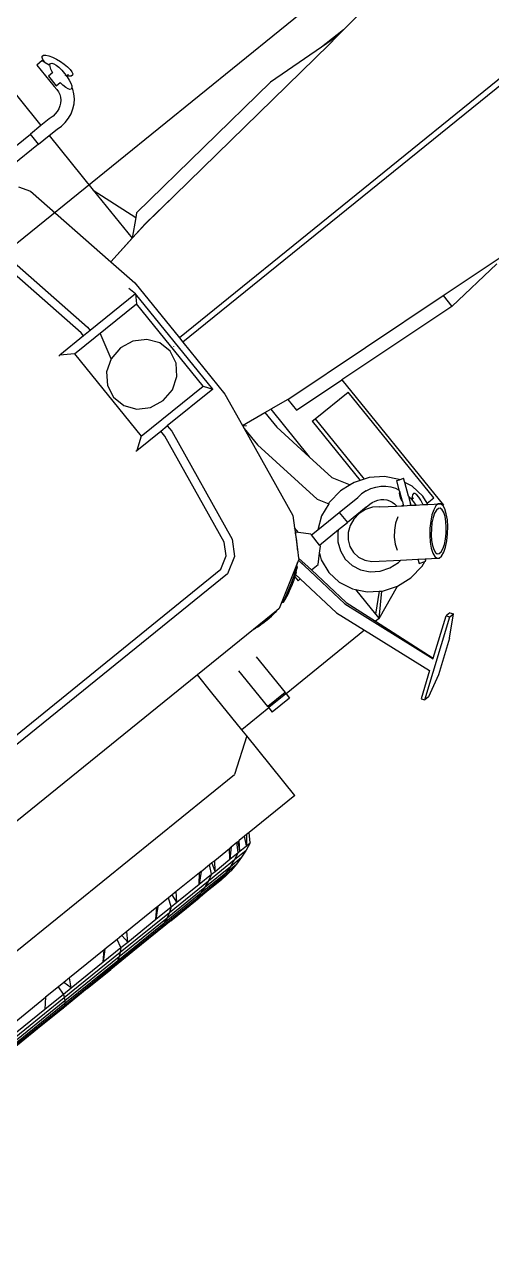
# Model space of a CAD drawing. Header units: inches. Extents: x -625442 to 34963, y -27993 to 66986.
# Drawn here: x -336460.2 to -336421.9, y 27877.4 to 27977.8 of the extents above; entities that cross this region are included whole.
import ezdxf

# ---------------------------------------------------------------- set-up
doc = ezdxf.new("R2010")
doc.units = ezdxf.units.IN
doc.header["$LTSCALE"] = 0.5
doc.header["$MEASUREMENT"] = 0
doc.layers.add('P-FURNITURE', color=201, linetype='Continuous')

# ---------------------------------------------------------------- blocks, each defined once
blk = doc.blocks.new('John Deere pl')
for p, q in [((5.528, 3.6379), (5.5086, 3.6093)), ((5.5191, 3.6093), (5.5433, 3.6379)), ((5.528, 3.6379), (5.553, 3.6483)), ((5.5433, 3.6379), (5.528, 3.6379)), ((5.5433, 3.6379), (5.5281, 3.6093)), ((5.571, 3.6379), (5.5433, 3.6379)), ((5.571, 3.6379), (5.5499, 3.6093)), ((5.553, 3.6483), (5.5788, 3.657)), ((5.6015, 3.6483), (5.553, 3.6483)), ((5.571, 3.6379), (5.5552, 3.6093)), ((5.5778, 3.6379), (5.5598, 3.6093)), ((5.5778, 3.6379), (5.571, 3.6379)), ((5.5778, 3.6379), (5.6015, 3.6483)), ((5.6125, 3.6379), (5.5778, 3.6379)), ((5.5788, 3.657), (5.6054, 3.6637)), ((5.626, 3.657), (5.5788, 3.657)), ((5.5837, 3.6093), (5.6125, 3.6379)), ((5.6125, 3.6379), (5.5917, 3.6093)), ((5.6015, 3.6483), (5.626, 3.657)), ((5.7114, 3.6483), (5.6015, 3.6483)), ((5.6054, 3.6637), (5.6324, 3.6686)), ((5.6512, 3.6637), (5.6054, 3.6637)), ((5.6752, 3.6379), (5.6125, 3.6379)), ((5.626, 3.657), (5.6512, 3.6637)), ((5.733, 3.657), (5.626, 3.657)), ((5.6324, 3.6686), (5.6599, 3.6715)), ((5.6769, 3.6686), (5.6324, 3.6686)), ((5.6512, 3.6637), (5.6769, 3.6686)), ((5.7551, 3.6637), (5.6512, 3.6637)), ((5.6752, 3.6379), (5.6533, 3.6093)), ((5.6599, 3.6715), (5.6875, 3.6725)), ((5.6599, 3.6715), (5.6743, 3.6715)), ((5.6752, 3.6379), (5.6648, 3.6093)), ((5.6743, 3.6715), (5.6945, 3.6722)), ((5.7029, 3.6715), (5.6743, 3.6715)), ((5.6906, 3.6379), (5.6752, 3.6379)), ((5.6906, 3.6379), (5.6754, 3.6093)), ((5.6769, 3.6686), (5.7029, 3.6715)), ((5.7777, 3.6686), (5.6769, 3.6686)), ((5.6875, 3.6725), (5.6945, 3.6722)), ((5.6875, 3.6725), (5.7014, 3.6725)), ((5.6906, 3.6379), (5.7114, 3.6483)), ((5.7423, 3.6379), (5.6906, 3.6379)), ((5.6945, 3.6722), (5.7014, 3.6725)), ((5.6945, 3.6722), (5.7088, 3.6717)), ((5.7014, 3.6725), (5.7155, 3.6719)), ((5.7014, 3.6725), (5.7291, 3.6725)), ((5.7029, 3.6715), (5.7088, 3.6717)), ((5.7151, 3.6715), (5.7029, 3.6715)), ((5.7088, 3.6717), (5.7155, 3.6719)), ((5.7088, 3.6717), (5.7151, 3.6715)), ((5.7109, 3.6093), (5.7423, 3.6379)), ((5.7114, 3.6483), (5.733, 3.657)), ((5.8753, 3.6483), (5.7114, 3.6483)), ((5.7285, 3.6715), (5.7151, 3.6715)), ((5.7155, 3.6719), (5.7291, 3.6725)), ((5.7155, 3.6719), (5.7285, 3.6715)), ((5.7423, 3.6379), (5.7175, 3.6093)), ((5.7451, 3.6715), (5.7285, 3.6715)), ((5.7291, 3.6725), (5.7699, 3.6725)), ((5.7291, 3.6725), (5.7501, 3.6717)), ((5.733, 3.657), (5.7551, 3.6637)), ((5.8924, 3.657), (5.733, 3.657)), ((5.8358, 3.6379), (5.7423, 3.6379)), ((5.7451, 3.6715), (5.7501, 3.6717)), ((5.7553, 3.6715), (5.7451, 3.6715)), ((5.7501, 3.6717), (5.7699, 3.6725)), ((5.7501, 3.6717), (5.7553, 3.6715)), ((5.7551, 3.6637), (5.7777, 3.6686)), ((5.9099, 3.6637), (5.7551, 3.6637)), ((5.7947, 3.6715), (5.7553, 3.6715)), ((5.7699, 3.6725), (5.7947, 3.6715)), ((5.8235, 3.6725), (5.7699, 3.6725)), ((5.7777, 3.6686), (5.8005, 3.6715)), ((5.9278, 3.6686), (5.7777, 3.6686)), ((5.8005, 3.6715), (5.7947, 3.6715)), ((5.8005, 3.6715), (5.8235, 3.6725)), ((5.8005, 3.6715), (5.8465, 3.6715)), ((5.8358, 3.6379), (5.8147, 3.6093)), ((5.8235, 3.6725), (5.8465, 3.6715)), ((5.8884, 3.6725), (5.8235, 3.6725)), ((5.8358, 3.6379), (5.8315, 3.6093)), ((5.8588, 3.6379), (5.8358, 3.6379)), ((5.8676, 3.6715), (5.8465, 3.6715)), ((5.8588, 3.6379), (5.8473, 3.6093)), ((5.8588, 3.6379), (5.8753, 3.6483)), ((5.924, 3.6379), (5.8588, 3.6379)), ((5.8676, 3.6715), (5.8884, 3.6725)), ((5.9092, 3.6715), (5.8676, 3.6715)), ((5.8753, 3.6483), (5.8924, 3.657)), ((6.082, 3.6483), (5.8753, 3.6483)), ((5.8884, 3.6725), (5.9092, 3.6715)), ((5.8884, 3.6725), (5.9642, 3.6725)), ((5.8921, 3.6093), (5.924, 3.6379)), ((5.8924, 3.657), (5.9099, 3.6637)), ((6.0934, 3.657), (5.8924, 3.657)), ((5.924, 3.6379), (5.8967, 3.6093)), ((5.9459, 3.6715), (5.9092, 3.6715)), ((5.9099, 3.6637), (5.9278, 3.6686)), ((6.1052, 3.6637), (5.9099, 3.6637)), ((6.0419, 3.6379), (5.924, 3.6379)), ((5.9278, 3.6686), (5.9459, 3.6715)), ((6.1172, 3.6686), (5.9278, 3.6686)), ((5.9459, 3.6715), (5.9642, 3.6725)), ((5.9824, 3.6715), (5.9459, 3.6715)), ((5.9642, 3.6725), (5.9824, 3.6715)), ((5.9642, 3.6725), (6.0487, 3.6725)), ((6.0334, 3.6715), (5.9824, 3.6715)), ((6.0419, 3.6379), (6.0229, 3.6093)), ((6.0334, 3.6715), (6.0487, 3.6725)), ((6.0641, 3.6715), (6.0334, 3.6715)), ((6.0709, 3.6379), (6.0419, 3.6379)), ((6.0419, 3.6379), (6.044, 3.6093)), ((6.0487, 3.6725), (6.0641, 3.6715)), ((6.0487, 3.6725), (6.1415, 3.6725)), ((6.0709, 3.6379), (6.0639, 3.6093)), ((6.1293, 3.6715), (6.0641, 3.6715)), ((6.0709, 3.6379), (6.082, 3.6483)), ((6.1451, 3.6379), (6.0709, 3.6379)), ((6.082, 3.6483), (6.0934, 3.657)), ((6.3173, 3.6483), (6.082, 3.6483)), ((6.0934, 3.657), (6.1052, 3.6637)), ((6.3223, 3.657), (6.0934, 3.657)), ((6.1052, 3.6637), (6.1172, 3.6686)), ((6.3275, 3.6637), (6.1052, 3.6637)), ((6.1149, 3.6093), (6.1451, 3.6379)), ((6.1172, 3.6686), (6.1293, 3.6715)), ((6.3328, 3.6686), (6.1172, 3.6686)), ((6.1451, 3.6379), (6.1173, 3.6093)), ((6.1293, 3.6715), (6.1415, 3.6725)), ((6.1538, 3.6715), (6.1293, 3.6715)), ((6.1415, 3.6725), (6.1538, 3.6715)), ((6.24, 3.6725), (6.1415, 3.6725)), ((6.2794, 3.6379), (6.1451, 3.6379)), ((6.2311, 3.6715), (6.1538, 3.6715)), ((6.2311, 3.6715), (6.24, 3.6725)), ((6.2489, 3.6715), (6.2311, 3.6715)), ((6.24, 3.6725), (6.2489, 3.6715)), ((6.24, 3.6725), (6.3435, 3.6725)), ((6.3382, 3.6715), (6.2489, 3.6715)), ((6.2794, 3.6379), (6.2638, 3.6093)), ((6.3124, 3.6379), (6.2794, 3.6379)), ((6.2794, 3.6379), (6.2877, 3.6093)), ((6.3124, 3.6379), (6.3104, 3.6093)), ((6.3124, 3.6379), (6.3173, 3.6483)), ((6.3906, 3.6379), (6.3124, 3.6379)), ((6.3173, 3.6483), (6.3223, 3.657)), ((6.5652, 3.6483), (6.3173, 3.6483)), ((6.3223, 3.657), (6.3275, 3.6637)), ((6.5635, 3.657), (6.3223, 3.657)), ((6.3275, 3.6637), (6.3328, 3.6686)), ((6.5618, 3.6637), (6.3275, 3.6637)), ((6.3328, 3.6686), (6.3382, 3.6715)), ((6.56, 3.6686), (6.3328, 3.6686)), ((6.3382, 3.6715), (6.3435, 3.6725)), ((6.3382, 3.6715), (6.3489, 3.6715)), ((6.3435, 3.6725), (6.3489, 3.6715)), ((6.3435, 3.6725), (6.4492, 3.6725)), ((6.4474, 3.6715), (6.3489, 3.6715)), ((6.3641, 3.6093), (6.3906, 3.6379)), ((6.5669, 3.6379), (6.3906, 3.6379)), ((6.4474, 3.6715), (6.4492, 3.6725)), ((6.4511, 3.6715), (6.4474, 3.6715)), ((6.4492, 3.6725), (6.4511, 3.6715)), ((6.4492, 3.6725), (6.5564, 3.6725)), ((6.4511, 3.6715), (6.5546, 3.6715)), ((4.7898, 3.6335), (4.556, 3.4743)), ((4.6003, 3.5283), (4.7041, 3.599)), ((4.7041, 3.599), (4.7739, 3.6337)), ((4.7172, 3.5691), (4.7975, 3.6239)), ((4.7739, 3.6337), (4.7898, 3.6335)), ((4.7975, 3.6239), (4.7898, 3.6335)), ((5.3161, 3.6093), (5.3161, 3.359)), ((5.3161, 3.6093), (5.5086, 3.6093)), ((5.5086, 3.6093), (5.5191, 3.6093)), ((5.5191, 3.6093), (5.5281, 3.6093)), ((5.5281, 3.6093), (5.5499, 3.6093)), ((5.5552, 3.6093), (5.5499, 3.6093)), ((5.5598, 3.6093), (5.5552, 3.6093)), ((5.5837, 3.6093), (5.5598, 3.6093)), ((5.5917, 3.6093), (5.5837, 3.6093)), ((5.6533, 3.6093), (5.5917, 3.6093)), ((5.6648, 3.6093), (5.6533, 3.6093)), ((5.6754, 3.6093), (5.6648, 3.6093)), ((5.7109, 3.6093), (5.6754, 3.6093)), ((5.7109, 3.6093), (5.7175, 3.6093)), ((5.7175, 3.6093), (5.8147, 3.6093)), ((5.8147, 3.6093), (5.8315, 3.6093)), ((5.8315, 3.6093), (5.8473, 3.6093)), ((5.8473, 3.6093), (5.8921, 3.6093)), ((5.8921, 3.6093), (5.8967, 3.6093)), ((5.8967, 3.6093), (6.0229, 3.6093)), ((6.0229, 3.6093), (6.044, 3.6093)), ((6.044, 3.6093), (6.0639, 3.6093)), ((6.0639, 3.6093), (6.1149, 3.6093)), ((6.1149, 3.6093), (6.1173, 3.6093)), ((6.1173, 3.6093), (6.2638, 3.6093)), ((6.2638, 3.6093), (6.2877, 3.6093)), ((6.2877, 3.6093), (6.3104, 3.6093)), ((6.3104, 3.6093), (6.3641, 3.6093)), ((6.5676, 3.6093), (6.3641, 3.6093)), ((4.7998, 3.3333), (4.7172, 3.5691)), ((4.6003, 3.5283), (4.5401, 3.4745)), ((4.683, 3.5459), (4.5637, 3.4647)), ((4.6842, 3.5467), (4.683, 3.5459)), ((4.7538, 3.3333), (4.683, 3.5459)), ((4.7954, 3.2257), (4.6842, 3.5467)), ((4.556, 3.4743), (4.5401, 3.4745)), ((4.5478, 3.4649), (4.5401, 3.4745)), ((4.5478, 3.4649), (4.5622, 3.4647)), ((4.5637, 3.4647), (4.556, 3.4743)), ((4.5622, 3.4647), (4.5637, 3.4647)), ((5.3161, 3.359), (5.4264, 3.4321)), ((6.8568, 3.4321), (5.4264, 3.4321)), ((5.3161, 3.359), (5.3161, 3.3333)), ((4.7391, 3.3333), (4.6261, 3.2891)), ((4.7391, 3.3333), (4.6754, 3.2696)), ((4.7391, 3.3146), (4.7391, 3.3333)), ((4.7391, 3.3333), (4.7538, 3.3333)), ((4.7899, 3.2248), (4.7538, 3.3333)), ((4.7998, 3.3333), (5.1299, 3.3333)), ((4.8356, 3.2311), (4.7998, 3.3333)), ((5.1299, 3.3515), (5.2024, 3.3515)), ((5.1299, 3.3333), (5.1299, 3.3515)), ((5.1299, 3.3328), (5.1299, 3.3333)), ((5.1299, 3.3328), (5.1299, 3.3281)), ((5.1299, 3.3328), (5.2024, 3.3328)), ((5.1299, 3.1782), (5.1299, 3.3281)), ((5.1299, 3.3281), (5.2024, 3.3281)), ((5.2024, 3.3333), (5.2024, 3.3515)), ((5.2024, 3.3333), (5.3161, 3.3333)), ((5.2024, 3.3328), (5.2024, 3.3333)), ((5.2024, 3.3281), (5.2024, 3.3328)), ((5.2024, 3.3281), (5.2024, 3.1782)), ((5.3161, 3.3333), (5.3161, 3.1782)), ((4.4234, 3.2887), (4.407, 3.2753)), ((4.4208, 3.2797), (4.4071, 3.2685)), ((4.4336, 3.2877), (4.4208, 3.2797)), ((4.4387, 3.2983), (4.4234, 3.2887)), ((4.4446, 3.292), (4.4336, 3.2877)), ((4.4519, 3.3035), (4.4387, 3.2983)), ((4.453, 3.2923), (4.4446, 3.292)), ((4.462, 3.3039), (4.4519, 3.3035)), ((4.4583, 3.2887), (4.453, 3.2923)), ((4.4601, 3.2813), (4.4583, 3.2887)), ((4.4584, 3.2707), (4.4601, 3.2813)), ((4.4684, 3.2995), (4.462, 3.3039)), ((4.4624, 3.2625), (4.4685, 3.278)), ((4.4706, 3.2906), (4.4684, 3.2995)), ((4.4964, 3.279), (4.4684, 3.2995)), ((4.4685, 3.278), (4.4706, 3.2906)), ((4.5007, 3.2807), (4.4964, 3.279)), ((4.4991, 3.2771), (4.4964, 3.279)), ((4.5007, 3.2807), (4.4991, 3.2771)), ((4.5023, 3.2842), (4.5007, 3.2807)), ((4.5061, 3.2828), (4.5023, 3.2842)), ((4.5225, 3.2891), (4.5061, 3.2828)), ((4.5245, 3.2758), (4.5061, 3.2828)), ((4.5742, 3.2955), (4.5225, 3.2891)), ((4.626, 3.2891), (4.5742, 3.2955)), ((4.6261, 3.2891), (4.626, 3.2891)), ((4.674, 3.2706), (4.6261, 3.2891)), ((4.6823, 3.2646), (4.7391, 3.3146)), ((4.7391, 3.2118), (4.7391, 3.3146)), ((4.3756, 3.2414), (4.3627, 3.2232)), ((4.381, 3.2402), (4.3702, 3.225)), ((4.3907, 3.2592), (4.3756, 3.2414)), ((4.3936, 3.2551), (4.381, 3.2402)), ((4.407, 3.2753), (4.3907, 3.2592)), ((4.4071, 3.2685), (4.3936, 3.2551)), ((4.4343, 3.228), (4.4451, 3.2432)), ((4.4397, 3.2268), (4.4526, 3.245)), ((4.4451, 3.2432), (4.4533, 3.2578)), ((4.4526, 3.245), (4.4624, 3.2625)), ((4.4533, 3.2578), (4.4584, 3.2707)), ((4.5187, 3.2628), (4.4991, 3.2771)), ((4.5187, 3.2628), (4.5245, 3.2758)), ((4.5635, 3.2302), (4.5187, 3.2628)), ((4.6754, 3.2696), (4.674, 3.2706)), ((4.6823, 3.2646), (4.6754, 3.2696)), ((4.7149, 3.2413), (4.6823, 3.2646)), ((4.7391, 3.2118), (4.7149, 3.2413)), ((4.3529, 3.2057), (4.3468, 3.1902)), ((4.3627, 3.2232), (4.3529, 3.2057)), ((4.362, 3.2104), (4.3569, 3.1974)), ((4.3702, 3.225), (4.362, 3.2104)), ((4.3945, 3.1885), (4.4082, 3.1996)), ((4.4082, 3.1996), (4.4218, 3.2131)), ((4.4083, 3.1929), (4.4246, 3.209)), ((4.4218, 3.2131), (4.4343, 3.228)), ((4.4246, 3.209), (4.4397, 3.2268)), ((4.5742, 3.2316), (4.5635, 3.2302)), ((4.6408, 3.174), (4.5635, 3.2302)), ((4.6077, 3.2274), (4.5742, 3.2316)), ((4.6389, 3.2154), (4.6077, 3.2274)), ((4.6654, 3.1964), (4.6389, 3.2154)), ((4.746, 3.2034), (4.7391, 3.2118)), ((4.7655, 3.1596), (4.746, 3.2034)), ((4.8111, 3.0711), (4.7899, 3.2248)), ((4.8238, 3.0198), (4.7954, 3.2257)), ((4.8576, 3.0711), (4.8356, 3.2311)), ((4.3449, 3.1789), (4.3431, 3.1782)), ((4.3431, 2.6517), (4.3431, 3.1782)), ((4.3448, 3.1782), (4.3431, 3.1782)), ((4.3448, 3.1782), (4.3447, 3.1776)), ((4.3447, 3.1776), (4.3469, 3.1687)), ((4.3449, 3.1789), (4.3448, 3.1782)), ((4.3468, 3.1902), (4.3449, 3.1789)), ((4.3469, 3.1687), (4.3533, 3.1643)), ((4.3808, 3.1441), (4.3469, 3.1687)), ((4.3533, 3.1643), (4.3634, 3.1647)), ((4.3569, 3.1974), (4.3552, 3.1869)), ((4.3552, 3.1869), (4.357, 3.1795)), ((4.357, 3.1795), (4.3623, 3.1759)), ((4.3623, 3.1759), (4.3708, 3.1762)), ((4.3634, 3.1647), (4.3766, 3.1699)), ((4.3708, 3.1762), (4.3817, 3.1805)), ((4.3766, 3.1699), (4.3919, 3.1795)), ((4.3817, 3.1805), (4.3945, 3.1885)), ((4.3919, 3.1795), (4.4083, 3.1929)), ((4.5185, 3.1407), (4.5335, 3.1585)), ((4.5335, 3.1585), (4.5452, 3.1776)), ((4.5452, 3.1776), (4.5527, 3.1968)), ((4.6556, 3.156), (4.6408, 3.174)), ((4.6857, 3.1718), (4.6654, 3.1964)), ((4.6983, 3.1433), (4.6857, 3.1718)), ((4.7721, 3.1129), (4.7655, 3.1596)), ((5.3161, 3.1782), (5.3161, 3.1029)), ((4.3519, 3.1396), (4.3519, 2.6956)), ((4.3802, 3.1396), (4.3519, 3.1396)), ((4.3802, 3.1396), (4.3764, 3.1129)), ((4.3808, 3.1441), (4.3802, 3.1396)), ((4.3932, 3.135), (4.3808, 3.1441)), ((4.3898, 3.119), (4.3885, 3.1068)), ((4.3926, 3.1329), (4.3898, 3.119)), ((4.3932, 3.135), (4.3926, 3.1329)), ((4.4115, 3.1218), (4.3932, 3.135)), ((4.4115, 3.1218), (4.411, 3.1086)), ((4.4256, 3.1115), (4.4115, 3.1218)), ((4.4826, 3.1135), (4.5012, 3.1253)), ((4.5012, 3.1253), (4.5185, 3.1407)), ((4.6648, 3.1352), (4.6556, 3.156)), ((4.668, 3.1129), (4.6648, 3.1352)), ((4.7026, 3.1129), (4.6983, 3.1433)), ((4.3764, 3.1129), (4.383, 3.0661)), ((4.3885, 3.1068), (4.389, 3.097)), ((4.389, 3.097), (4.3911, 3.0903)), ((4.3911, 3.0903), (4.3947, 3.0873)), ((4.4129, 3.0828), (4.3942, 3.0408)), ((4.3947, 3.0873), (4.3995, 3.088)), ((4.3995, 3.088), (4.4053, 3.0924)), ((4.4042, 3.1002), (4.4118, 3.0923)), ((4.4053, 3.0924), (4.4113, 3.0998)), ((4.411, 3.1086), (4.4113, 3.0998)), ((4.4113, 3.0998), (4.4115, 3.1001)), ((4.4113, 3.0998), (4.4115, 3.0947)), ((4.4115, 3.0947), (4.4129, 3.0828)), ((4.4129, 3.0828), (4.4256, 3.1115)), ((4.4244, 3.1087), (4.4235, 3.1069)), ((4.4248, 3.1096), (4.4243, 3.1085)), ((4.4452, 3.0972), (4.4256, 3.1115)), ((4.4396, 3.0847), (4.4263, 3.0548)), ((4.4369, 3.0705), (4.4393, 3.0817)), ((4.4393, 3.0817), (4.4396, 3.0847)), ((4.4396, 3.0847), (4.4439, 3.0944)), ((4.4439, 3.0944), (4.4452, 3.0972)), ((4.4491, 3.0944), (4.4439, 3.0944)), ((4.4491, 3.0944), (4.4452, 3.0972)), ((4.4632, 3.0841), (4.4491, 3.0944)), ((4.4631, 3.0832), (4.4632, 3.0841)), ((4.464, 3.0739), (4.4631, 3.0832)), ((4.5077, 3.0517), (4.4632, 3.0841)), ((4.6556, 3.0697), (4.6648, 3.0906)), ((4.6648, 3.0906), (4.668, 3.1129)), ((4.6857, 3.0539), (4.6983, 3.0824)), ((4.6983, 3.0824), (4.7026, 3.1129)), ((4.7655, 3.0661), (4.7721, 3.1129)), ((4.8395, 3.0286), (4.9519, 3.0914)), ((4.9097, 3.0793), (4.8996, 3.074)), ((4.9175, 3.0833), (4.9097, 3.0793)), ((4.9307, 3.0858), (4.9104, 3.0754)), ((4.9281, 3.088), (4.9175, 3.0833)), ((4.9369, 3.0916), (4.9281, 3.088)), ((4.9456, 3.0926), (4.9307, 3.0858)), ((4.9433, 3.0934), (4.9369, 3.0916)), ((4.9433, 3.0934), (4.95, 3.0952)), ((4.953, 3.0947), (4.9456, 3.0926)), ((4.95, 3.0952), (4.953, 3.0947)), ((4.9519, 3.0914), (4.9724, 3.1029)), ((4.9519, 3.0914), (4.9521, 3.0919)), ((4.953, 3.0947), (4.9521, 3.0919)), ((4.9724, 3.1029), (4.9834, 3.1029)), ((4.9834, 3.1029), (4.9906, 3.1042)), ((4.9834, 3.1029), (5.0802, 3.1029)), ((5.0004, 3.1042), (4.9893, 3.1029)), ((4.9957, 3.1052), (4.9906, 3.1042)), ((4.9957, 3.1052), (5.0076, 3.1062)), ((5.0156, 3.1067), (5.0076, 3.1062)), ((5.0268, 3.1068), (5.0156, 3.1067)), ((5.0268, 3.1068), (5.0271, 3.1068)), ((5.0314, 3.1068), (5.0271, 3.1068)), ((5.0379, 3.1067), (5.0314, 3.1068)), ((5.0442, 3.1065), (5.0379, 3.1067)), ((5.0515, 3.1061), (5.0442, 3.1065)), ((5.0613, 3.1054), (5.0515, 3.1061)), ((5.0716, 3.104), (5.0613, 3.1054)), ((5.0717, 3.104), (5.0716, 3.104)), ((5.0802, 3.1029), (5.0717, 3.104)), ((5.0802, 3.1029), (5.0802, 3.1029)), ((5.0802, 3.1029), (5.3161, 3.1029)), ((5.3161, 3.1029), (6.2075, 3.1029)), ((4.383, 3.0661), (4.3942, 3.0408)), ((4.3942, 3.0408), (4.3885, 3.028)), ((4.4238, 3.0491), (4.4108, 3.0197)), ((4.4263, 3.0548), (4.4238, 3.0491)), ((4.4294, 3.0369), (4.4238, 3.0491)), ((4.4263, 3.0548), (4.4301, 3.0565)), ((4.4301, 3.0565), (4.4337, 3.0619)), ((4.4337, 3.0619), (4.4369, 3.0705)), ((4.4665, 3.0649), (4.464, 3.0739)), ((4.4704, 3.0564), (4.4665, 3.0649)), ((4.4757, 3.0485), (4.4704, 3.0564)), ((4.4823, 3.0414), (4.4757, 3.0485)), ((4.4899, 3.0354), (4.4823, 3.0414)), ((4.5077, 3.0517), (4.5271, 3.0378)), ((4.6214, 3.0378), (4.6408, 3.0517)), ((4.6408, 3.0517), (4.6556, 3.0697)), ((4.6654, 3.0293), (4.6857, 3.0539)), ((4.7563, 3.0454), (4.7391, 3.0289)), ((4.7831, 3.0711), (4.7563, 3.0454)), ((4.7563, 3.0454), (4.7655, 3.0661)), ((4.8111, 3.0711), (4.7831, 3.0711)), ((4.8189, 3.0146), (4.8111, 3.0711)), ((4.8686, 3.0549), (4.8313, 3.024)), ((4.85, 3.0392), (4.8402, 3.0317)), ((4.8411, 3.0343), (4.8456, 3.0389)), ((4.8541, 3.0454), (4.8456, 3.0389)), ((4.8668, 3.0501), (4.85, 3.0392)), ((4.8541, 3.0454), (4.8605, 3.0503)), ((4.8671, 3.0711), (4.8576, 3.0711)), ((4.8605, 3.0503), (4.8576, 3.0711)), ((4.8671, 3.0546), (4.8605, 3.0503)), ((4.888, 3.0628), (4.8668, 3.0501)), ((4.8671, 3.0546), (4.8671, 3.0711)), ((4.8724, 3.058), (4.8671, 3.0546)), ((4.8724, 3.058), (4.8777, 3.0614)), ((4.8884, 3.0678), (4.8777, 3.0614)), ((4.9104, 3.0754), (4.888, 3.0628)), ((4.8996, 3.074), (4.8884, 3.0678)), ((4.4022, 3.0229), (4.3885, 3.028)), ((4.4022, 3.0229), (4.4024, 3.0223)), ((4.4108, 3.0197), (4.4022, 3.0229)), ((4.4024, 3.0223), (4.4336, 2.9844)), ((4.4384, 3.0234), (4.4294, 3.0369)), ((4.4496, 3.0114), (4.4384, 3.0234)), ((4.4627, 3.0011), (4.4496, 3.0114)), ((4.4774, 2.9928), (4.4627, 3.0011)), ((4.4985, 3.0305), (4.4899, 3.0354)), ((4.5078, 3.0269), (4.4985, 3.0305)), ((4.5176, 3.0246), (4.5078, 3.0269)), ((4.5277, 3.0238), (4.5176, 3.0246)), ((4.5271, 3.0378), (4.5498, 3.0291)), ((4.5428, 3.0247), (4.5277, 3.0238)), ((4.5428, 3.0247), (4.6221, 3.0247)), ((4.5498, 3.0291), (4.5742, 3.0261)), ((4.5742, 3.0261), (4.5987, 3.0291)), ((4.5987, 3.0291), (4.6214, 3.0378)), ((4.6221, 2.9824), (4.6221, 3.0247)), ((4.659, 3.0247), (4.6221, 3.0247)), ((4.659, 3.0247), (4.6654, 3.0293)), ((4.7391, 3.0247), (4.659, 3.0247)), ((4.7391, 3.0289), (4.7391, 3.0247)), ((4.7391, 3.0247), (4.7391, 2.9824)), ((4.8042, 2.9906), (4.8189, 3.0146)), ((4.8189, 3.0146), (4.8212, 3.0184)), ((4.8212, 3.0184), (4.8238, 3.0198)), ((4.8238, 3.0198), (4.8213, 3.038)), ((4.8238, 3.0198), (4.8395, 3.0286)), ((4.8402, 3.0317), (4.8389, 3.0287)), ((4.8389, 3.0287), (4.8398, 3.0315)), ((4.8395, 3.0286), (4.8389, 3.0287)), ((4.8411, 3.0343), (4.8398, 3.0315)), ((4.4336, 2.9844), (4.4745, 2.9551)), ((4.4932, 2.9866), (4.4774, 2.9928)), ((4.5099, 2.9828), (4.4932, 2.9866)), ((4.5099, 2.9828), (4.5271, 2.9814)), ((4.5443, 2.9824), (4.5271, 2.9814)), ((4.6221, 2.9824), (4.5443, 2.9824)), ((4.712, 2.9824), (4.6221, 2.9824)), ((4.674, 2.9551), (4.712, 2.9824)), ((4.7391, 2.9824), (4.712, 2.9824)), ((4.7391, 2.9824), (4.7391, 2.9788)), ((4.7391, 2.9788), (4.7671, 2.9498)), ((4.7738, 2.9409), (4.8042, 2.9906)), ((4.788, 2.9663), (4.7812, 2.9548)), ((4.7951, 2.9776), (4.788, 2.9663)), ((4.8016, 2.987), (4.7951, 2.9776)), ((4.8042, 2.9906), (4.8016, 2.987)), ((4.4745, 2.9551), (4.4907, 2.9489)), ((4.4907, 2.6956), (4.4907, 2.9489)), ((4.4907, 2.9489), (4.5031, 2.9441)), ((4.5031, 2.6956), (4.5031, 2.9441)), ((4.5031, 2.9441), (4.5225, 2.9366)), ((4.5225, 2.9366), (4.5377, 2.9347)), ((4.5689, 2.879), (4.5377, 2.9347)), ((4.5377, 2.9347), (4.5742, 2.9303)), ((4.5742, 2.9303), (4.626, 2.9366)), ((4.6311, 2.9386), (4.626, 2.9366)), ((4.6311, 2.9386), (4.674, 2.9551)), ((4.651, 2.9031), (4.6311, 2.9386)), ((4.7456, 2.8947), (4.7671, 2.9298)), ((4.7671, 2.9498), (4.7671, 2.9298)), ((4.7671, 2.9498), (4.7744, 2.9421)), ((4.7671, 2.9298), (4.7738, 2.9409)), ((4.7738, 2.9409), (4.7744, 2.9421)), ((4.7744, 2.9421), (4.7758, 2.9449)), ((4.7812, 2.9548), (4.7758, 2.9449)), ((4.5841, 2.78), (4.5689, 2.879)), ((4.6908, 2.6428), (4.651, 2.9031)), ((4.6908, 2.5737), (4.7456, 2.8947)), ((4.9485, 2.8299), (4.9783, 2.8786)), ((4.9783, 2.8786), (5.0316, 2.9084)), ((5.0393, 2.883), (4.9988, 2.8604)), ((5.0316, 2.9084), (6.1484, 2.9084)), ((6.1406, 2.883), (5.0393, 2.883)), ((4.9988, 2.8604), (4.975, 2.8214)), ((4.8806, 2.4321), (4.9485, 2.8299)), ((4.975, 2.8214), (4.9083, 2.4301)), ((4.5841, 2.5796), (4.5841, 2.78)), ((4.6058, 2.6374), (4.5841, 2.78)), ((3.7111, 2.6751), (3.9128, 2.6914)), ((3.9128, 2.6454), (3.9128, 2.6914)), ((3.9128, 2.6914), (4.3431, 2.6517)), ((4.4907, 2.6956), (4.3519, 2.6956)), ((4.5031, 2.6956), (4.4907, 2.6956)), ((3.9128, 2.6454), (3.6862, 2.6663)), ((4.5206, 2.5894), (3.9128, 2.6454)), ((4.5206, 2.6354), (4.3431, 2.6517)), ((4.6908, 2.5737), (4.6908, 2.6428)), ((4.5206, 2.5894), (4.5206, 2.6354)), ((4.6058, 2.5762), (4.6058, 2.6374)), ((4.5206, 2.5894), (4.5841, 2.5796)), ((4.6058, 2.5762), (4.5841, 2.5796)), ((4.6891, 2.5634), (4.6058, 2.5762)), ((4.6693, 2.4473), (4.6891, 2.5634)), ((4.6794, 2.5716), (4.6894, 2.5652)), ((4.6891, 2.5634), (4.6908, 2.5737)), ((4.6693, 2.2293), (4.6693, 2.4473)), ((4.7078, 2.382), (4.6896, 2.4092)), ((4.6896, 2.4092), (4.6896, 2.0086)), ((4.6896, 2.4092), (4.8806, 2.4092)), ((4.8806, 2.4092), (4.8806, 2.4321)), ((4.9083, 2.4092), (4.8806, 2.4092)), ((4.9083, 2.4301), (4.9083, 2.4092)), ((5.0083, 2.4092), (4.9083, 2.4092)), ((4.968, 2.382), (5.0083, 2.4092)), ((5.0128, 2.4092), (5.0083, 2.4092)), ((4.7078, 2.382), (4.7078, 2.0358)), ((4.968, 2.382), (4.7078, 2.382)), ((4.968, 2.0358), (4.968, 2.382)), ((4.7938, 2.3282), (4.755, 2.3042)), ((4.8395, 2.3366), (4.7938, 2.3282)), ((4.8852, 2.3282), (4.8395, 2.3366)), ((4.9239, 2.3042), (4.8852, 2.3282)), ((4.755, 2.3042), (4.7291, 2.2683)), ((4.9498, 2.2683), (4.9239, 2.3042)), ((4.7291, 2.2683), (4.7201, 2.2259)), ((4.9589, 2.2259), (4.9498, 2.2683)), ((2.5143, 2.2293), (4.6693, 2.2293)), ((2.5143, 2.2109), (4.6693, 2.2109)), ((4.6693, 2.2109), (4.6693, 2.2293)), ((4.6693, 1.9792), (4.6693, 2.2109)), ((4.7013, 2.2222), (4.7012, 2.2217)), ((4.7012, 2.2217), (4.7012, 2.2217)), ((4.7201, 2.2259), (4.7291, 2.1836)), ((4.9498, 2.1836), (4.9589, 2.2259)), ((4.7291, 2.1836), (4.755, 2.1476)), ((4.9239, 2.1476), (4.9498, 2.1836)), ((4.755, 2.1476), (4.7938, 2.1236)), ((4.7938, 2.1236), (4.8395, 2.1152)), ((4.8395, 2.1152), (4.8852, 2.1236)), ((4.8852, 2.1236), (4.8602, 2.0358)), ((4.8852, 2.1236), (4.9239, 2.1476)), ((4.6896, 2.0086), (4.7078, 2.0358)), ((4.6896, 2.0086), (4.8806, 2.0086)), ((4.6896, 2.0086), (4.6957, 1.9811)), ((4.968, 2.0358), (4.7078, 2.0358)), ((4.8806, 1.9943), (4.8806, 2.0086)), ((4.8806, 2.0086), (4.9083, 2.0086)), ((4.9083, 2.0086), (4.9083, 1.9963)), ((4.9083, 2.0086), (5.0083, 2.0086)), ((4.968, 2.0358), (5.0083, 2.0086)), ((5.0128, 2.0086), (5.0083, 2.0086)), ((4.6867, 1.8766), (4.6693, 1.9792)), ((4.9485, 1.5966), (4.8806, 1.9943)), ((4.9083, 1.9963), (4.975, 1.6051)), ((3.6862, 1.7739), (4.389, 1.839)), ((4.389, 1.839), (4.5206, 1.8512)), ((4.5204, 1.8511), (4.389, 1.839)), ((4.5204, 1.8511), (4.5206, 1.8512)), ((4.5206, 1.8511), (4.5204, 1.8511)), ((4.6868, 1.8765), (4.5206, 1.8509)), ((4.5206, 1.8512), (4.5841, 1.8609)), ((4.5206, 1.8511), (4.5841, 1.8609)), ((4.5294, 1.8523), (4.5206, 1.8509)), ((4.5206, 1.8511), (4.5206, 1.8512)), ((4.5206, 1.8511), (4.5206, 1.8511)), ((4.5324, 1.8155), (4.5841, 1.8609)), ((4.6867, 1.8766), (4.5841, 1.8609)), ((4.5841, 1.6589), (4.5841, 1.8609)), ((4.7456, 1.5318), (4.6867, 1.8766)), ((4.5206, 1.8051), (3.9128, 1.7491)), ((4.5206, 1.8051), (4.5324, 1.8155)), ((4.5841, 1.6589), (4.5324, 1.8155)), ((3.6195, 1.7667), (3.3004, 1.7323)), ((3.6195, 1.7667), (3.6517, 1.7702)), ((3.6195, 1.7667), (3.7111, 1.7654)), ((3.6517, 1.7702), (3.6862, 1.7739)), ((3.6517, 1.7702), (3.7111, 1.7654)), ((3.7111, 1.7654), (3.9128, 1.7491)), ((4.5841, 1.4294), (4.5841, 1.6589)), ((4.7671, 1.4966), (4.7456, 1.5318)), ((4.4558, 1.4004), (4.4446, 1.3884)), ((4.4689, 1.4107), (4.4558, 1.4004)), ((4.4836, 1.419), (4.4689, 1.4107)), ((4.4994, 1.4252), (4.4836, 1.419)), ((4.5161, 1.429), (4.4994, 1.4252)), ((4.5333, 1.4304), (4.5161, 1.429)), ((4.5505, 1.4294), (4.5333, 1.4304)), ((4.5841, 1.4294), (4.5505, 1.4294)), ((4.6283, 1.4294), (4.5841, 1.4294)), ((4.6283, 1.4294), (4.6283, 1.3871)), ((4.6283, 1.4294), (4.7391, 1.4294)), ((4.4289, 1.3603), (4.427, 1.3531)), ((4.4356, 1.3749), (4.4289, 1.3603)), ((4.4446, 1.3884), (4.4356, 1.3749)), ((4.4766, 1.3554), (4.4819, 1.3633)), ((4.4819, 1.3633), (4.4885, 1.3704)), ((4.4885, 1.3704), (4.4961, 1.3764)), ((4.4961, 1.3764), (4.5047, 1.3813)), ((4.5047, 1.3813), (4.514, 1.3849)), ((4.514, 1.3849), (4.5238, 1.3872)), ((4.5238, 1.3872), (4.5339, 1.388)), ((4.5339, 1.388), (4.549, 1.3871)), ((4.549, 1.3871), (4.5841, 1.3871)), ((4.5841, 1.1069), (4.5841, 1.3871)), ((4.5841, 1.3871), (4.6283, 1.3871)), ((4.7391, 1.3871), (4.6283, 1.3871)), ((4.3952, 1.3148), (4.3973, 1.3215)), ((4.3973, 1.3215), (4.4009, 1.3245)), ((4.4009, 1.3245), (4.4057, 1.3238)), ((4.4057, 1.3238), (4.4115, 1.3194)), ((4.4104, 1.3116), (4.4192, 1.3208)), ((4.4115, 1.3194), (4.4175, 1.312)), ((4.4177, 1.3171), (4.4192, 1.3301)), ((4.4192, 1.3301), (4.4216, 1.3413)), ((4.4216, 1.3413), (4.4248, 1.3499)), ((4.4248, 1.3499), (4.427, 1.3531)), ((4.427, 1.3531), (4.4284, 1.3553)), ((4.4284, 1.3553), (4.4323, 1.3571)), ((4.4323, 1.3571), (4.4363, 1.3553)), ((4.4363, 1.3553), (4.4399, 1.3499)), ((4.4399, 1.3499), (4.4431, 1.3413)), ((4.4431, 1.3413), (4.4455, 1.3301)), ((4.4455, 1.3301), (4.447, 1.3174)), ((4.4693, 1.3286), (4.4702, 1.3379)), ((4.4703, 1.3147), (4.4693, 1.3286)), ((4.4702, 1.3379), (4.4727, 1.3469)), ((4.4727, 1.3469), (4.4766, 1.3554)), ((4.3947, 1.305), (4.3952, 1.3148)), ((4.396, 1.2928), (4.3947, 1.305)), ((4.3988, 1.2789), (4.396, 1.2928)), ((4.4172, 1.3031), (4.4175, 1.3119)), ((4.4177, 1.2892), (4.4172, 1.3031)), ((4.4175, 1.312), (4.4177, 1.3171)), ((4.4175, 1.312), (4.4175, 1.3119)), ((4.4177, 1.313), (4.4192, 1.3134)), ((4.4177, 1.3117), (4.4178, 1.3115)), ((4.4192, 1.2762), (4.4177, 1.2892)), ((4.4178, 1.3115), (4.4192, 1.3092)), ((4.447, 1.3174), (4.4463, 1.3174)), ((4.4635, 1.3174), (4.447, 1.3174)), ((4.4635, 1.2772), (4.4635, 1.3174)), ((4.4703, 1.2252), (4.4703, 1.3147)), ((4.403, 1.2644), (4.3988, 1.2789)), ((4.4084, 1.2502), (4.403, 1.2644)), ((4.4145, 1.2373), (4.4084, 1.2502)), ((4.4216, 1.265), (4.4192, 1.2762)), ((4.4248, 1.2564), (4.4216, 1.265)), ((4.4284, 1.251), (4.4248, 1.2564)), ((4.4323, 1.2492), (4.4284, 1.251)), ((4.4363, 1.251), (4.4323, 1.2492)), ((4.4399, 1.2564), (4.4363, 1.251)), ((4.4438, 1.2358), (4.4389, 1.2504)), ((4.4431, 1.265), (4.4399, 1.2564)), ((4.4455, 1.2762), (4.4431, 1.265)), ((4.4456, 1.2772), (4.4449, 1.2772)), ((4.4456, 1.2772), (4.4455, 1.2762)), ((4.4456, 1.2772), (4.4635, 1.2772)), ((4.4209, 1.2265), (4.4145, 1.2373)), ((4.4273, 1.2187), (4.4209, 1.2265)), ((4.4331, 1.2142), (4.4273, 1.2187)), ((4.4379, 1.2135), (4.4331, 1.2142)), ((4.4415, 1.2166), (4.4379, 1.2135)), ((4.4436, 1.2233), (4.4415, 1.2166)), ((4.444, 1.2331), (4.4436, 1.2233)), ((4.4438, 1.2358), (4.444, 1.2331)), ((4.4473, 1.2252), (4.4438, 1.2358)), ((4.4473, 1.2252), (4.4703, 1.2252))]:
    blk.add_line(p, q)

msp = doc.modelspace()

# ---------------------------------------------------------------- linework, layer by layer
at = {"layer": 'DEFPOINTS'}
msp.add_line((-339065.43942, 25850.62558), (-335407.79377, 28812.62354), dxfattribs=at)

# ---------------------------------------------------------------- block references
at = {"layer": 'P-FURNITURE', "xscale": 25.10658779755309, "yscale": 25.10658779755309, "zscale": 25.10658779755309, "rotation": 219.0008979420502}
msp.add_blockref('John Deere pl', (-336391.29413, 28069.01563), dxfattribs=at)

doc.saveas('drawing.dxf')
